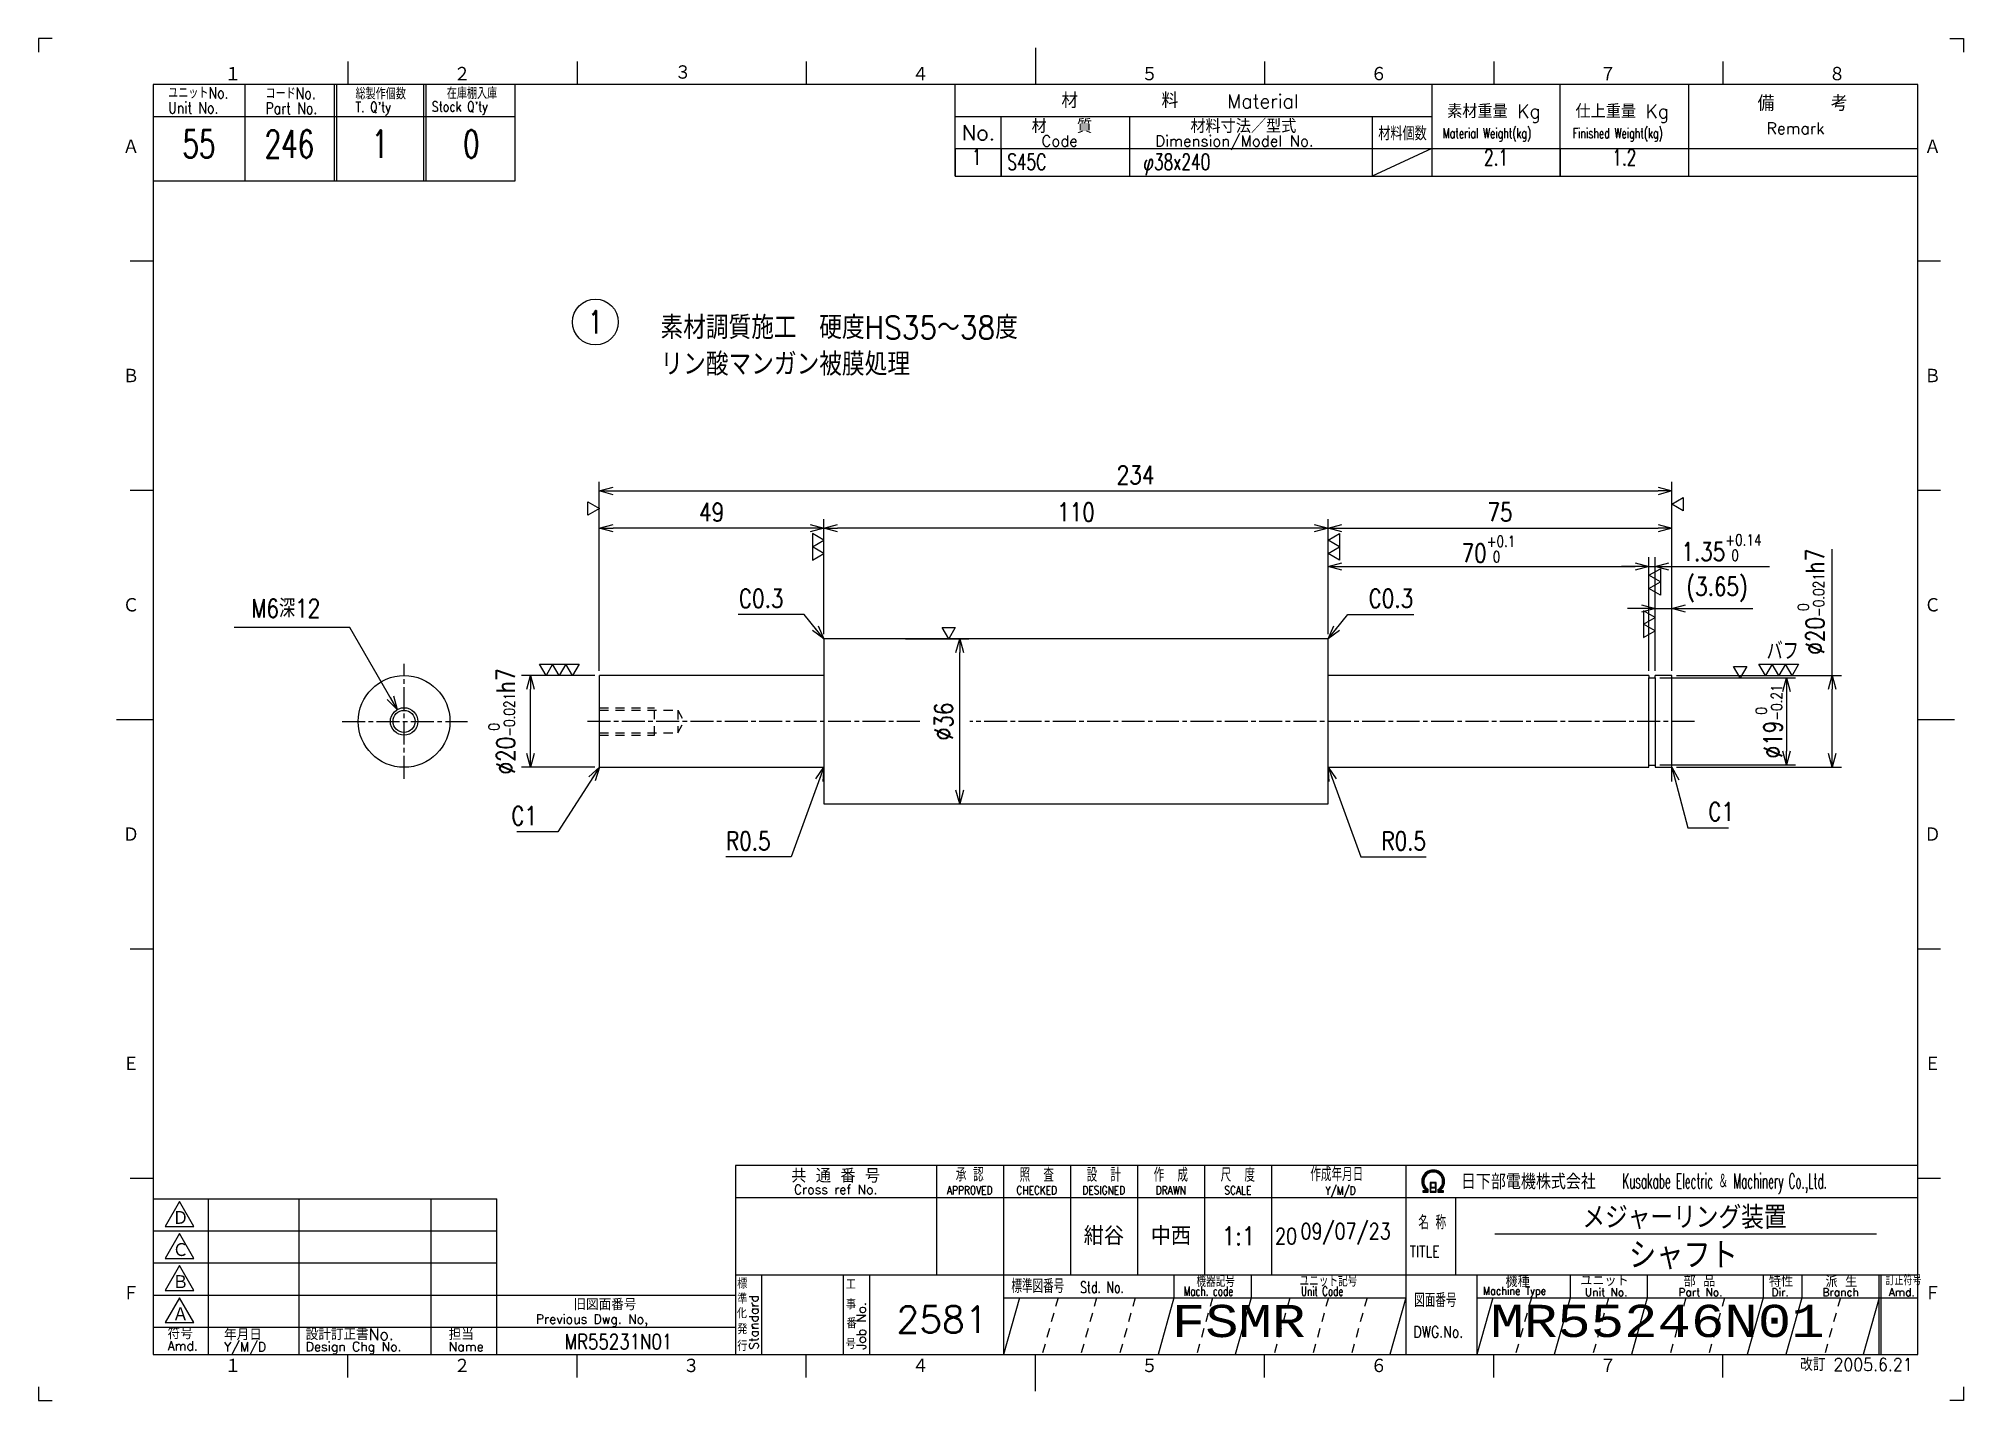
# Model space of a CAD drawing. Extents: x 0 to 420, y 0 to 297.
import ezdxf
from ezdxf.enums import TextEntityAlignment as Align

# ---------------------------------------------------------------- set-up
doc = ezdxf.new("R2010")
doc.units = 0
for name, pattern in [('GEN3A', [3.5, 2, -1.5]), ('GEN7A', [7.5, 5, -0.75, 1, -0.75]), ('HIDDEN2', [3.5, 2, -1.5])]:
    doc.linetypes.add(name, pattern=pattern)
doc.layers.get('0').update_dxf_attribs({"linetype": 'CONTINUOUS'})
doc.layers.get('DEFPOINTS').update_dxf_attribs({"linetype": 'CONTINUOUS'})
for name, color, linetype in [('2', 5, 'CONTINUOUS'), ('4', 3, 'CONTINUOUS'), ('5', 3, 'CONTINUOUS'), ('6', 52, 'CONTINUOUS'), ('7A', 4, 'GEN7A'), ('8', 1, 'CONTINUOUS'), ('9', 3, 'HIDDEN2'), ('RAHM2', 1, 'CONTINUOUS'), ('RAHM3', 52, 'CONTINUOUS')]:
    doc.layers.add(name, color=color, linetype=linetype)
doc.styles.add('DIMENSION', font='monotxt.shx', dxfattribs={"bigfont": 'bigfont.shx'})
doc.styles.get("Standard").update_dxf_attribs({"font": 'romans.shx', "width": 0.8, "bigfont": 'extfont.shx'})
doc.dimstyles.new('GEN-ISO', dxfattribs={"dimtxt": 4, "dimasz": 3, "dimexe": 2, "dimexo": 1, "dimgap": 1, "dimtad": 3, "dimdec": 3, "dimrnd": 0.001, "dimdsep": 46, "dimtxsty": 'Standard', "dimblk": 'OPEN30', "dimcen": 0, "dimclrt": 52, "dimadec": 0, "dimazin": 0, "dimtp": 0.1, "dimtm": 0.1, "dimtfac": 0.6, "dimtdec": 3, "dimtmove": 2, "dimatfit": 3, "dimldrblk": 'OPEN30', "dimfxl": 0, "dimarcsym": 0})

# ---------------------------------------------------------------- blocks, each defined once
blk = doc.blocks.new('1A3ﾌﾞﾋﾝ')
at = {"layer": 'RAHM2', "color": 5, "linetype": 'Continuous'}
for p, q in [((3, 297), (0, 297)), ((0, 297), (0, 294)), ((217.5, 295), (217.5, 287)), ((417, 297), (420, 297)), ((420, 297), (420, 294)), ((67.5, 292), (67.5, 287)), ((117.5, 292), (117.5, 287)), ((167.5, 292), (167.5, 287)), ((267.5, 292), (267.5, 287)), ((317.5, 292), (317.5, 287)), ((367.5, 292), (367.5, 287)), ((410, 287), (25, 287)), ((25, 287), (25, 10)), ((104, 266), (104, 287)), ((410, 10), (410, 287)), ((25, 266), (64.5, 266)), ((64.5, 266), (104, 266)), ((20, 248.5), (25, 248.5)), ((410, 248.5), (415, 248.5)), ((20, 198.5), (25, 198.5)), ((410, 198.5), (415, 198.5)), ((17, 148.5), (25, 148.5)), ((410, 148.5), (418, 148.5)), ((20, 98.5), (25, 98.5)), ((410, 98.5), (415, 98.5)), ((20, 48.5), (25, 48.5)), ((410, 48.5), (415, 48.5)), ((25, 10), (410, 10)), ((67.5, 5), (67.5, 10)), ((117.5, 5), (117.5, 10)), ((217.5, 2), (217.5, 10)), ((267.5, 5), (267.5, 10)), ((317.5, 5), (317.5, 10)), ((367.5, 5), (367.5, 10)), ((0, 3), (0, 0)), ((0, 0), (3, 0)), ((420, 0), (417, 0)), ((420, 3), (420, 0))]:
    blk.add_line(p, q, dxfattribs=at)
at = {"layer": 'RAHM2', "color": 7, "linetype": 'Continuous'}
for p, q in [((45, 287), (45, 266)), ((64.5, 287), (64.5, 266)), ((65, 287), (65, 266)), ((84, 287), (84, 266)), ((84.5, 287), (84.5, 266)), ((200, 267), (200, 287)), ((304, 287), (304, 267)), ((332, 267), (332, 287)), ((360, 287), (360, 267)), ((25, 280), (64.5, 280)), ((64.5, 280), (104, 280)), ((200, 280), (304, 280)), ((210, 267), (210, 280)), ((238, 280), (238, 267)), ((291, 280), (291, 267)), ((200, 273), (410, 273)), ((304, 273), (291, 267)), ((200, 267), (410, 267)), ((195.93, 51.26), (195.93, 27.42)), ((210.55, 51.26), (210.55, 10)), ((225.18, 51.26), (225.18, 27.42)), ((239.8, 51.26), (239.8, 27.42)), ((254.43, 51.26), (254.43, 27.42)), ((269.05, 51.26), (269.05, 27.42)), ((298.3, 51.26), (298.3, 10)), ((25, 44), (100, 44)), ((37, 44), (37, 10)), ((56.8, 44), (56.8, 10)), ((85.6, 44), (85.6, 10)), ((100, 10), (100, 44)), ((152.05, 44.26), (410, 44.26)), ((269.05, 44.26), (269.05, 27.42)), ((298.3, 44.26), (298.3, 44.26)), ((309.17, 44.26), (309.17, 27.42)), ((25, 37), (100, 37)), ((25, 30), (100, 30)), ((152.05, 27.42), (410, 27.42)), ((157.77, 27.42), (157.77, 10)), ((175.59, 27.42), (175.59, 10)), ((181.3, 27.42), (181.3, 10)), ((247.73, 27.42), (247.73, 22.42)), ((264.59, 27.42), (264.59, 22.42)), ((313.83, 27.42), (313.83, 10)), ((334.15, 27.42), (334.15, 22.42)), ((351, 27.42), (351, 22.42)), ((376.29, 27.42), (376.29, 22.42)), ((384.72, 27.42), (384.72, 22.42)), ((401.57, 10), (401.57, 27.42)), ((402.07, 10), (402.07, 27.42)), ((25, 23), (100, 23)), ((100, 23), (152.05, 23)), ((210.55, 22.42), (298.3, 22.42)), ((313.83, 22.42), (410, 22.42)), ((25, 16), (100, 16)), ((100, 16), (152.05, 16)), ((167.5, 5), (167.5, 10))]:
    blk.add_line(p, q, dxfattribs=at)
at = {"layer": 'RAHM2', "color": 3, "linetype": 'Continuous'}
for p, q in [((317.73, 36.35), (401.03, 36.35)), ((214.02, 22.42), (210.55, 10)), ((247.73, 22.42), (244.26, 10)), ((264.59, 22.42), (261.12, 10)), ((298.3, 22.42), (294.83, 10)), ((334.15, 22.42), (330.68, 10)), ((351, 22.42), (347.54, 10)), ((376.29, 22.42), (372.82, 10)), ((384.72, 22.42), (381.25, 10))]:
    blk.add_line(p, q, dxfattribs=at)
at = {"layer": 'RAHM2', "color": 3, "linetype": 'GEN3A'}
for p, q in [((222.44, 22.42), (218.98, 10)), ((230.87, 22.42), (227.41, 10)), ((239.3, 22.42), (235.84, 10)), ((256.16, 22.42), (252.69, 10)), ((273.01, 22.42), (269.55, 10)), ((281.44, 22.42), (277.98, 10)), ((289.87, 22.42), (286.41, 10)), ((325.72, 22.42), (322.25, 10)), ((342.57, 22.42), (339.11, 10)), ((359.43, 22.42), (355.97, 10)), ((367.86, 22.42), (364.39, 10)), ((393.14, 22.42), (389.68, 10))]:
    blk.add_line(p, q, dxfattribs=at)
at = {"layer": 'RAHM2', "color": 5, "linetype": 'Continuous'}
blk.add_lwpolyline([(410, 51.26), (152.05, 51.26), (152.05, 10)], dxfattribs=at)
at = {"layer": 'RAHM2', "color": 7, "linetype": 'Continuous'}
for points in [[(303.62, 47.51), (303.62, 45.4), (304.92, 45.4), (304.92, 47.51), (303.62, 47.51)], [(303.77, 47.36), (303.77, 46.53), (304.77, 46.53), (304.77, 47.36), (303.77, 47.36)], [(304.77, 46.38), (304.77, 45.55), (303.77, 45.55), (303.77, 46.38), (304.77, 46.38)], [(302.02, 45.4), (303.22, 45.4), (303.22, 46.01)], [(302.02, 45.58), (302.97, 45.58), (302.97, 45.91)], [(302.72, 45.82), (302.72, 45.75), (302.02, 45.75), (302.02, 45.4)], [(305.32, 45.98), (305.32, 45.4), (306.58, 45.4), (306.58, 45.75), (305.85, 45.75), (305.85, 45.8)], [(305.57, 45.87), (305.57, 45.58), (306.58, 45.58)]]:
    blk.add_lwpolyline(points, dxfattribs=at)
for points in [[(30.79, 43.41), (27.65, 37.97), (33.92, 37.97)], [(30.79, 36.41), (27.65, 30.97), (33.92, 30.97)], [(30.79, 29.41), (27.65, 23.97), (33.92, 23.97)], [(30.79, 22.41), (27.65, 16.97), (33.92, 16.97)]]:
    blk.add_lwpolyline(points, close=True, dxfattribs=at)
at = {"layer": 'RAHM2', "color": 3, "linetype": 'Continuous'}
for points in [[(317.29, 22.42), (313.83, 10)], [(401.57, 22.42), (401.57, 22.42), (398.11, 10)]]:
    blk.add_lwpolyline(points, dxfattribs=at)
at = {"layer": 'RAHM2', "color": 7, "linetype": 'Continuous'}
for radius, start, end in [(2.5, 308.2706, 230.8952), (2.28, 303.9949, 234.4013), (2.06, 299.8294, 238.4756)]:
    blk.add_arc((304.3, 47.76), radius, start, end, dxfattribs=at)
at = {"layer": '4', "width": 0.9}
blk.add_text('改訂 2005.6.21', height=2.8, dxfattribs=at).set_placement((408.91, 6.44), align=Align.RIGHT)
at = {"layer": 'RAHM2', "color": 5, "linetype": 'Continuous'}
for s, p in [('１', (40.6, 287.58)), ('２', (90.6, 287.58)), ('４', (190.6, 287.58)), ('５', (240.6, 287.58)), ('６', (290.6, 287.58)), ('７', (340.6, 287.58)), ('８', (390.6, 287.58)), ('Ａ', (18.36, 271.74)), ('Ａ', (411.44, 271.74)), ('Ｂ', (18.36, 221.74)), ('Ｂ', (411.44, 221.74)), ('Ｃ', (18.36, 171.74)), ('Ｃ', (411.44, 171.74)), ('Ｄ', (18.36, 121.74)), ('Ｄ', (411.44, 121.74)), ('Ｅ', (18.36, 71.74)), ('Ｅ', (411.44, 71.74)), ('Ｆ', (18.36, 21.74)), ('Ｆ', (411.44, 21.74)), ('１', (40.6, 5.87)), ('２', (90.6, 5.87)), ('３', (140.6, 5.87)), ('４', (190.6, 5.87)), ('５', (240.6, 5.87)), ('６', (290.6, 5.87)), ('７', (340.6, 5.87))]:
    blk.add_text(s, height=3.31, dxfattribs=at).set_placement(p)
blk.add_text('３', height=3.31, dxfattribs=at).set_placement((140.6, 289.58), align=Align.MIDDLE)
at = {"layer": 'RAHM2', "color": 7, "linetype": 'Continuous'}
for s, height, width, p in [('ユニットNo.', 2.5, 0.8, (28.29, 283.92)), ('コードNo.', 2.5, 0.8, (49.52, 283.81)), ('総製作個数', 2.5, 0.8, (69.17, 283.72)), ('在庫棚入庫', 2.5, 0.8, (89.08, 283.82)), ('Unit No.', 2.5, 0.8, (28.29, 280.64)), ('Part No.', 2.5, 0.8, (49.52, 280.53)), ("T. Q'ty", 2.2, 0.8, (69.17, 280.96)), ("Stock Q'ty", 2.2, 0.8, (85.8, 281.06)), ('材料個数', 3, 0.8, (292.32, 274.79)), ('Material Weight(kg)', 2.2, 0.68, (306.37, 275.25)), ('Finished Weight(kg)', 2.2, 0.68, (334.74, 275.25)), ('作成年月日', 3, 0.7, (277.49, 47.82)), ('Y/M/D', 1.8, 0.8, (280.79, 44.87)), ('Kusakabe Electric ＆ Machinery Co.,Ltd.', 3.3108, 0.5, (345.56, 46.19)), ('名 称', 3, 0.7, (301.06, 37.33)), ('20', 3.5, 0.8, (269.81, 34.08)), ('TITLE', 2.5, 0.8, (299.18, 31.25)), ('標準図番号', 3, 0.7, (212.26, 23.44)), ('Std. No.', 2.5, 0.7, (227.23, 23.44)), ('機器記号', 2.5, 0.7, (252.65, 24.77)), ('ユニット記号', 2.5, 0.7, (275.14, 24.85)), ('訂正符号', 2, 0.7, (403.01, 25.16)), ('Mach. code', 2, 0.7, (249.86, 22.83)), ('Unit Code', 2, 0.7, (275.45, 22.83)), ('図面番号', 3, 0.7, (300.15, 20.37)), ('Machine Type', 1.7, 0.9, (315.15, 23.05))]:
    blk.add_text(s, height=height, dxfattribs=dict(at, width=width)).set_placement(p)
for s, height, p in [('材\u3000\u3000\u3000\u3000\u3000料', 3.311, (223.18, 281.82)), ('Material', 3, (259.34, 281.82)), ('素材重量 Kg', 3, (307.35, 279.63)), ('仕上重量 Kg', 3, (335.35, 279.63)), ('備     考', 3.311, (375.08, 281.21)), ('No.', 3.311, (201.5, 274.82)), ('材\u3000\u3000質', 3, (216.68, 276.39)), ('材料寸法／型式', 3, (251.33, 276.39)), ('Remark', 2.5, (377.03, 276.16)), ('Code', 2.4, (218.82, 273.45)), ('Dimension/Model No.', 2.4, (243.65, 273.45)), ('Ｄ', 3.2, (29.23, 38.2)), ('Ｃ', 3.2, (29.23, 31.2)), ('Ｂ', 3.2, (29.23, 24.2)), ('標', 2, (152.44, 24.43)), ('工', 2, (176.15, 24.24)), ('機種', 2.4, (320.08, 24.76)), ('ユニット', 2.4, (336.39, 24.96)), ('部 品', 2.4, (358.93, 24.79)), ('特性', 2.4, (377.55, 24.78)), ('派 生', 2.4, (389.89, 24.72)), ('旧図面番号', 2.5, (116.71, 19.69)), ('準', 2, (152.47, 21.11)), ('事', 2, (176.17, 19.92)), ('Unit No.', 1.7, (337.39, 22.76)), ('Part No.', 1.7, (357.81, 22.76)), ('Dir.', 1.7, (378.09, 22.76)), ('Branch', 1.7, (389.24, 22.76)), ('Amd.', 1.7, (403.74, 22.76)), ('Ａ', 3.2, (29.23, 17.2)), ('Previous Dwg. No,', 2, (108.5, 16.75)), ('化', 2, (152.37, 17.95)), ('番', 2, (176.31, 15.76)), ('Amd.', 2, (28.17, 10.93)), ('符号', 2.5, (28.17, 13.37)), ('Y/M/D', 2, (40.49, 10.7)), ('年月日', 2.5, (40.49, 13.14)), ('設計訂正書No.', 2.5, (58.29, 13.18)), ('Design Chg No.', 2, (58.29, 10.75)), ('担当', 2.5, (89.5, 13.18)), ('Name', 2, (89.5, 10.75)), ('行', 2, (152.46, 10.82)), ('発', 2, (152.46, 14.47)), ('号', 2, (176.11, 11.28))]:
    blk.add_text(s, height=height, dxfattribs=at).set_placement(p)
for s, height, p in [('共 通 番 号', 3, (173.93, 49.14)), ('Cross ref No.', 2, (173.93, 46.01))]:
    blk.add_text(s, height=height, dxfattribs=at).set_placement(p, align=Align.MIDDLE)
for s, height, width, p in [('承 認', 3, 0.7, (203.18, 49.35)), ('照  査', 3, 0.7, (217.8, 49.35)), ('設  計', 3, 0.7, (232.43, 49.35)), ('作  成', 3, 0.7, (247.05, 49.35)), ('尺  度', 3, 0.7, (261.67, 49.35)), ('APPROVED', 1.8, 0.8, (203.18, 45.85)), ('CHECKED', 1.8, 0.8, (217.8, 45.85)), ('DESIGNED', 1.8, 0.8, (232.43, 45.85)), ('DRAWN', 1.8, 0.8, (247.05, 45.85)), ('SCALE', 1.8, 0.8, (261.67, 45.85)), ('DWG.No.', 2.5, 0.8, (305.41, 14.96))]:
    blk.add_text(s, height=height, dxfattribs=dict(at, width=width)).set_placement(p, align=Align.MIDDLE)
at = {"layer": 'RAHM2', "color": 7, "linetype": 'Continuous', "width": 0.844147}
blk.add_text('日下部電機株式会社', height=3.311, dxfattribs=at).set_placement((310.35, 46.06), (339.79, 46.06), align=Align.FIT)
at = {"layer": 'RAHM2', "color": 7, "linetype": 'Continuous'}
for s, p in [('Standard', (157.07, 11.05)), ('Job No.', (180.5, 11.05))]:
    blk.add_text(s, height=2, rotation=90, dxfattribs=at).set_placement(p)
at = {"layer": 'RAHM2', "color": 5, "linetype": 'Continuous', "width": 0.7}
for tag, p in [('HEADER3', (35, 274.01)), ('HEADER4', (54.75, 274)), ('HEADER15', (74.49, 274)), ('HEADER16', (94.43, 274))]:
    blk.add_attdef(tag, text='', height=6, dxfattribs=at).set_placement(p, align=Align.MIDDLE)
at = {"layer": 'RAHM2', "color": 7, "linetype": 'Continuous'}
blk.add_attdef('HEADER5', text='', height=2.5, dxfattribs=at).set_placement((63.69, 267.1), align=Align.BOTTOM_RIGHT)
for tag, height, width, p in [('HEADER1', 5, 0.9, (359.12, 40.15)), ('HEADER25', 3.2, 0.63, (46.91, 40.38)), ('HEADER23', 3.33, 0.8, (71.4, 40.2)), ('HEADER24', 3.5, 0.8, (92.57, 40.22)), ('HEADER7', 5, 0.8, (174.38, 35.8)), ('GEN-TITLE-SCA', 4, 0.85, (261.79, 35.85)), ('HEADER22', 3.2, 0.63, (46.91, 33.38)), ('HEADER20', 3.33, 0.8, (71.4, 33.2)), ('HEADER21', 3.5, 0.8, (92.57, 33.22)), ('HEADER2', 6, 0.9, (358.89, 31.68)), ('HEADER19', 3.2, 0.63, (46.91, 26.38)), ('HEADER17', 3.33, 0.8, (71.4, 26.2)), ('HEADER18', 3.5, 0.8, (92.57, 26.22)), ('HEADER11', 3.2, 0.63, (46.91, 19.38)), ('HEADER9', 3.33, 0.8, (71.4, 19.2)), ('HEADER10', 3.5, 0.8, (92.57, 19.22)), ('HEADER14', 3.31, 0.8, (126.54, 12.82))]:
    blk.add_attdef(tag, text='', height=height, dxfattribs=dict(at, width=width)).set_placement(p, align=Align.MIDDLE)
for tag, p in [('HEADER27', (232.45, 36.09)), ('HEADER26', (247.07, 36.09))]:
    blk.add_attdef(tag, text='', height=4, dxfattribs=at).set_placement(p, align=Align.MIDDLE)
at = {"layer": 'RAHM2', "color": 7, "linetype": 'Continuous', "width": 0.8}
blk.add_attdef('GEN-TITLE-DAT', text='', height=3.5, dxfattribs=at).set_placement((275.35, 34.1), align=Align.BOTTOM_LEFT)
at = {"layer": 'RAHM2', "color": 5, "linetype": 'Continuous'}
blk.add_attdef('HEADER6', text='', height=5.8, dxfattribs=at).set_placement((207.09, 13.03), align=Align.BOTTOM_RIGHT)
at = {"layer": 'RAHM2', "color": 5, "linetype": 'Continuous', "style": 'DIMENSION', "width": 1.2}
for tag, p in [('HEADER13', (213.56, 11.75)), ('HEADER12', (247.26, 11.72)), ('GEN-TITLE-DWG', (316.79, 11.74))]:
    blk.add_attdef(tag, text='', height=7.02, dxfattribs=at).set_placement(p, align=Align.BOTTOM_LEFT)
at = {"layer": 'RAHM2', "color": 5, "linetype": 'Continuous', "style": 'DIMENSION'}
blk.add_attdef('HEADER8', text='', height=7.02, dxfattribs=at).set_placement((408.58, 11.71), align=Align.BOTTOM_RIGHT)
blk = doc.blocks.new('_Open30')
at = {"color": 0, "linetype": 'ByBlock', "lineweight": -2}
for p, q in [((-1, 0.27), (0, 0)), ((0, 0), (-1, -0.27)), ((0, 0), (-1, 0))]:
    blk.add_line(p, q, dxfattribs=at)
blk = doc.blocks.new('*D4')
at = {"layer": '5', "color": 0, "lineweight": -2}
for p, q in [((281.36, 167.08), (281.36, 183.87)), ((284.36, 181.87), (348.36, 181.87)), ((351.36, 159.08), (351.36, 183.87))]:
    blk.add_line(p, q, dxfattribs=at)
at = {"layer": 'DEFPOINTS', "color": 0}
for p in [(351.36, 181.87), (281.36, 166.08), (351.36, 158.08)]:
    blk.add_point(p, dxfattribs=at)
at = {"layer": '5', "color": 0, "lineweight": -2, "xscale": 3, "yscale": 3, "zscale": 3, "rotation": 180}
blk.add_blockref('_Open30', (281.36, 181.87), dxfattribs=at)
at = {"layer": '5', "color": 0, "lineweight": -2, "xscale": 3, "yscale": 3, "zscale": 3}
blk.add_blockref('_Open30', (351.36, 181.87), dxfattribs=at)
at = {"layer": '5', "color": 52, "insert": (316.36, 185.67), "char_height": 4, "attachment_point": 5}
blk.add_mtext('70{\\H2.400000;\\S+0.1^  0;}', dxfattribs=at)
blk = doc.blocks.new('*D5')
at = {"layer": '5', "color": 0, "lineweight": -2}
for p, q in [((281.36, 167.08), (281.36, 192.22)), ((284.36, 190.22), (353.36, 190.22)), ((356.36, 159.08), (356.36, 192.22))]:
    blk.add_line(p, q, dxfattribs=at)
at = {"layer": 'DEFPOINTS', "color": 0}
for p in [(356.36, 190.22), (281.36, 166.08), (356.36, 158.08)]:
    blk.add_point(p, dxfattribs=at)
at = {"layer": '5', "color": 0, "lineweight": -2, "xscale": 3, "yscale": 3, "zscale": 3, "rotation": 180}
blk.add_blockref('_Open30', (281.36, 190.22), dxfattribs=at)
at = {"layer": '5', "color": 0, "lineweight": -2, "xscale": 3, "yscale": 3, "zscale": 3}
blk.add_blockref('_Open30', (356.36, 190.22), dxfattribs=at)
at = {"layer": '5', "color": 52, "insert": (318.86, 193.72), "char_height": 4, "attachment_point": 5}
blk.add_mtext('75', dxfattribs=at)
blk = doc.blocks.new('*D6')
at = {"layer": '5', "color": 0, "lineweight": -2}
for p, q in [((122.36, 159.08), (122.36, 200.33)), ((125.36, 198.33), (353.36, 198.33)), ((356.36, 159.08), (356.36, 200.33))]:
    blk.add_line(p, q, dxfattribs=at)
at = {"layer": 'DEFPOINTS', "color": 0}
for p in [(356.36, 198.33), (122.36, 158.08), (356.36, 158.08)]:
    blk.add_point(p, dxfattribs=at)
at = {"layer": '5', "color": 0, "lineweight": -2, "xscale": 3, "yscale": 3, "zscale": 3, "rotation": 180}
blk.add_blockref('_Open30', (122.36, 198.33), dxfattribs=at)
at = {"layer": '5', "color": 0, "lineweight": -2, "xscale": 3, "yscale": 3, "zscale": 3}
blk.add_blockref('_Open30', (356.36, 198.33), dxfattribs=at)
at = {"layer": '5', "color": 52, "insert": (239.36, 201.83), "char_height": 4, "attachment_point": 5}
blk.add_mtext('234', dxfattribs=at)
blk = doc.blocks.new('STDBUHIN')
at = {"color": 7}
for p, q in [((0, 0), (0, -6)), ((10, 0), (10, -6)), ((38, 0), (38, -6)), ((91, 0), (91, -6)), ((104, 0), (104, -6)), ((132, 0), (132, -6)), ((160, 0), (160, -6)), ((0, -6), (210, -6))]:
    blk.add_line(p, q, dxfattribs=at)
at = {"layer": 'RAHM3', "color": 7, "width": 0.9}
for tag, p in [('1GENST', (4.710911, -4.609434)), ('4GENST', (96.434633, -4.658422)), ('5GENST', (118, -4.729)), ('6GENST', (146, -4.729))]:
    blk.add_attdef(tag, text='', height=3.5, dxfattribs=at).set_placement(p, align=Align.BOTTOM_CENTER)
at = {"layer": 'RAHM3', "color": 7}
for tag, p, width in [('2GENST', (11.373533, -4.658422), 0.8), ('3GENST', (41.070972, -4.658422), 0.8), ('7GENST', (162.759538, -4.671383), 0.9)]:
    blk.add_attdef(tag, p, '', height=3.5, dxfattribs=dict(at, width=width))
blk = doc.blocks.new('*D7')
at = {"layer": '5', "color": 0, "lineweight": -2}
for p, q in [((121.36, 158.08), (105.36, 158.08)), ((107.36, 141.08), (107.36, 155.08)), ((121.36, 138.08), (105.36, 138.08))]:
    blk.add_line(p, q, dxfattribs=at)
at = {"layer": 'DEFPOINTS', "color": 0}
for p in [(107.36, 158.08), (122.36, 158.08), (122.36, 138.08)]:
    blk.add_point(p, dxfattribs=at)
at = {"layer": '5', "color": 0, "lineweight": -2, "xscale": 3, "yscale": 3, "zscale": 3}
for p, rotation in [((107.36, 158.08), 90), ((107.36, 138.08), 270)]:
    blk.add_blockref('_Open30', p, dxfattribs=dict(at, rotation=rotation))
at = {"layer": '5', "color": 52, "insert": (101.06, 148.08), "char_height": 4, "attachment_point": 5, "rotation": 90}
blk.add_mtext('%%c20{\\H2.400000;\\S 0^ -0.021;}h7', dxfattribs=at)
blk = doc.blocks.new('*D8')
at = {"layer": '5', "color": 0, "lineweight": -2}
for p, q in [((189.19, 166.08), (202.99, 166.08)), ((200.99, 133.08), (200.99, 163.08)), ((189.19, 130.08), (202.99, 130.08))]:
    blk.add_line(p, q, dxfattribs=at)
at = {"layer": 'DEFPOINTS', "color": 0}
for p in [(188.19, 166.08), (200.99, 166.08), (188.19, 130.08)]:
    blk.add_point(p, dxfattribs=at)
at = {"layer": '5', "color": 0, "lineweight": -2, "xscale": 3, "yscale": 3, "zscale": 3}
for p, rotation in [((200.99, 166.08), 90), ((200.99, 130.08), 270)]:
    blk.add_blockref('_Open30', p, dxfattribs=dict(at, rotation=rotation))
at = {"layer": '5', "color": 52, "insert": (197.49, 148.08), "char_height": 4, "attachment_point": 5, "rotation": 90}
blk.add_mtext('%%c36', dxfattribs=at)
blk = doc.blocks.new('*D9')
at = {"layer": '5', "color": 0, "lineweight": -2}
for p, q in [((122.36, 159.08), (122.36, 192.22)), ((168.36, 190.22), (125.36, 190.22)), ((171.36, 167.08), (171.36, 192.22))]:
    blk.add_line(p, q, dxfattribs=at)
at = {"layer": 'DEFPOINTS', "color": 0}
for p in [(122.36, 190.22), (171.36, 166.08), (122.36, 158.08)]:
    blk.add_point(p, dxfattribs=at)
at = {"layer": '5', "color": 0, "lineweight": -2, "xscale": 3, "yscale": 3, "zscale": 3, "rotation": 180}
blk.add_blockref('_Open30', (122.36, 190.22), dxfattribs=at)
at = {"layer": '5', "color": 0, "lineweight": -2, "xscale": 3, "yscale": 3, "zscale": 3}
blk.add_blockref('_Open30', (171.36, 190.22), dxfattribs=at)
at = {"layer": '5', "color": 52, "insert": (146.86, 193.72), "char_height": 4, "attachment_point": 5}
blk.add_mtext('49', dxfattribs=at)
blk = doc.blocks.new('*D10')
at = {"layer": '5', "color": 0, "lineweight": -2}
for p, q in [((171.36, 167.08), (171.36, 192.22)), ((278.36, 190.22), (174.36, 190.22)), ((281.36, 167.08), (281.36, 192.22))]:
    blk.add_line(p, q, dxfattribs=at)
at = {"layer": 'DEFPOINTS', "color": 0}
for p in [(171.36, 190.22), (171.36, 166.08), (281.36, 166.08)]:
    blk.add_point(p, dxfattribs=at)
at = {"layer": '5', "color": 0, "lineweight": -2, "xscale": 3, "yscale": 3, "zscale": 3, "rotation": 180}
blk.add_blockref('_Open30', (171.36, 190.22), dxfattribs=at)
at = {"layer": '5', "color": 0, "lineweight": -2, "xscale": 3, "yscale": 3, "zscale": 3}
blk.add_blockref('_Open30', (281.36, 190.22), dxfattribs=at)
at = {"layer": '5', "color": 52, "insert": (226.36, 193.72), "char_height": 4, "attachment_point": 5}
blk.add_mtext('110', dxfattribs=at)
blk = doc.blocks.new('GENBALLOON1')
blk.add_circle((0, 0), 5)
at = {"flags": 1}
blk.add_attdef('GEN_PARENT', text='', height=2.5, dxfattribs=at).set_placement((0, 0), align=Align.MIDDLE)
blk.add_attdef('REF_NO', text='', height=3.5).set_placement((0, 0), align=Align.MIDDLE)
at = {"color": 7, "flags": 1}
for tag, p in [('5GENINF', (6.43, 0.96)), ('6GENINF', (6.43, 0.63)), ('7GENINF', (6.43, 0.3)), ('8GENINF', (6.43, -0.04)), ('9GENINF', (6.43, -0.37)), ('3GENINF', (6.43, -2.34)), ('4GENINF', (6.43, -2.67)), ('10GENINF', (6.43, -0.7)), ('11GENINF', (6.43, -1)), ('12GENINF', (6.43, -1.34)), ('13GENINF', (6.43, -1.67)), ('14GENINF', (6.43, -2)), ('15GENINF', (6.43, -3)), ('16GENINF', (6.43, -3.34)), ('17GENINF', (6.43, -3.7)), ('18GENINF', (6.43, -4.04)), ('19GENINF', (6.43, -4.37)), ('20GENINF', (6.43, -4.7)), ('21GENINF', (6.43, -5.04)), ('22GENINF', (6.43, -5.37))]:
    blk.add_attdef(tag, p, '', height=0.2, dxfattribs=at)
blk = doc.blocks.new('*D11')
at = {"layer": '5', "color": 0, "lineweight": -2}
for p, q in [((353.71, 157.58), (383.36, 157.58)), ((381.36, 154.58), (381.36, 141.58)), ((353.71, 138.58), (383.36, 138.58))]:
    blk.add_line(p, q, dxfattribs=at)
at = {"layer": 'DEFPOINTS', "color": 0}
for p in [(352.71, 157.58), (352.71, 138.58), (381.36, 138.58)]:
    blk.add_point(p, dxfattribs=at)
at = {"layer": '5', "color": 0, "lineweight": -2, "xscale": 3, "yscale": 3, "zscale": 3}
for p, rotation in [((381.36, 157.58), 90), ((381.36, 138.58), 270)]:
    blk.add_blockref('_Open30', p, dxfattribs=dict(at, rotation=rotation))
at = {"layer": '5', "color": 52, "insert": (377.56, 148.08), "char_height": 4, "attachment_point": 5, "rotation": 90}
blk.add_mtext('%%c19{\\H2.400000;\\S 0^ -0.21;}', dxfattribs=at)
blk = doc.blocks.new('*D12')
at = {"layer": '5', "color": 0, "lineweight": -2}
for p, q in [((357.36, 158.08), (393.36, 158.08)), ((391.36, 141.08), (391.36, 155.08)), ((357.36, 138.08), (393.36, 138.08))]:
    blk.add_line(p, q, dxfattribs=at)
at = {"layer": 'DEFPOINTS', "color": 0}
for p in [(356.36, 158.08), (391.36, 158.08), (356.36, 138.08)]:
    blk.add_point(p, dxfattribs=at)
at = {"layer": '5', "color": 0, "lineweight": -2, "xscale": 3, "yscale": 3, "zscale": 3}
for p, rotation in [((391.36, 158.08), 90), ((391.36, 138.08), 270)]:
    blk.add_blockref('_Open30', p, dxfattribs=dict(at, rotation=rotation))
at = {"layer": '5', "color": 52, "insert": (386.73, 174.19), "char_height": 4, "attachment_point": 5, "rotation": 90}
blk.add_mtext('%%c20{\\H2.400000;\\S 0^ -0.021;}h7', dxfattribs=at)
blk = doc.blocks.new('*D13')
at = {"layer": '5', "color": 0, "lineweight": -2}
for p, q in [((348.36, 181.87), (345.36, 181.87)), ((351.36, 159.08), (351.36, 183.87)), ((351.36, 181.87), (352.71, 181.87)), ((352.71, 159.08), (352.71, 183.87)), ((355.71, 181.87), (358.71, 181.87))]:
    blk.add_line(p, q, dxfattribs=at)
at = {"layer": 'DEFPOINTS', "color": 0}
for p in [(352.71, 181.87), (351.36, 158.08), (352.71, 158.08)]:
    blk.add_point(p, dxfattribs=at)
at = {"layer": '5', "color": 0, "lineweight": -2, "xscale": 3, "yscale": 3, "zscale": 3}
blk.add_blockref('_Open30', (351.36, 181.87), dxfattribs=at)
at = {"layer": '5', "color": 0, "lineweight": -2, "xscale": 3, "yscale": 3, "zscale": 3, "rotation": 180}
blk.add_blockref('_Open30', (352.71, 181.87), dxfattribs=at)
at = {"layer": '5', "color": 52, "insert": (367.19, 185.98), "char_height": 4, "attachment_point": 5}
blk.add_mtext('1.35{\\H2.400000;\\S+0.14^  0;}', dxfattribs=at)
blk = doc.blocks.new('*D14')
at = {"layer": '5', "color": 0, "lineweight": -2}
for p, q in [((349.71, 172.68), (346.71, 172.68)), ((352.71, 159.08), (352.71, 174.68)), ((352.71, 172.68), (356.36, 172.68)), ((356.36, 159.08), (356.36, 174.68)), ((359.36, 172.68), (362.36, 172.68))]:
    blk.add_line(p, q, dxfattribs=at)
at = {"layer": 'DEFPOINTS', "color": 0}
for p in [(356.36, 172.68), (352.71, 158.08), (356.36, 158.08)]:
    blk.add_point(p, dxfattribs=at)
at = {"layer": '5', "color": 0, "lineweight": -2, "xscale": 3, "yscale": 3, "zscale": 3}
blk.add_blockref('_Open30', (352.71, 172.68), dxfattribs=at)
at = {"layer": '5', "color": 0, "lineweight": -2, "xscale": 3, "yscale": 3, "zscale": 3, "rotation": 180}
blk.add_blockref('_Open30', (356.36, 172.68), dxfattribs=at)
at = {"layer": '5', "color": 52, "insert": (366.22, 176.85), "char_height": 4, "attachment_point": 5}
blk.add_mtext('(3.65)', dxfattribs=at)

msp = doc.modelspace()

# ---------------------------------------------------------------- linework, layer by layer
at = {"layer": '2'}
for p, q in [((122.3643, 138.076), (122.3643, 158.076)), ((171.3643, 158.076), (171.3643, 138.076)), ((281.3643, 138.076), (281.3643, 158.076)), ((351.3643, 138.576), (351.3643, 157.576)), ((352.7143, 157.576), (352.7143, 138.576))]:
    msp.add_line(p, q, dxfattribs=at)
for points in [[(351.3643, 158.076), (281.3643, 158.076), (281.3643, 166.076), (171.3643, 166.076), (171.3643, 158.076), (122.3643, 158.076)], [(351.3643, 158.076), (351.3643, 157.576), (352.7143, 157.576), (352.7143, 158.076)], [(356.3643, 138.076), (356.3643, 158.076), (352.7143, 158.076)], [(122.3643, 138.076), (171.3643, 138.076), (171.3643, 130.076), (281.3643, 130.076), (281.3643, 138.076), (351.3643, 138.076)], [(351.3643, 138.076), (351.3643, 138.576), (352.7143, 138.576), (352.7143, 138.076)], [(352.7143, 138.076), (356.3643, 138.076)]]:
    msp.add_lwpolyline(points, dxfattribs=at)
for radius in [10, 2.4]:
    msp.add_circle((79.7683, 148.076), radius, dxfattribs=at)
at = {"layer": '4'}
msp.add_circle((79.7683, 148.076), 3, dxfattribs=at)
at = {"layer": '5'}
for p, q in [((391.3643, 158.076), (391.3643, 185.6744)), ((357.7143, 181.8681), (377.7081, 181.8681)), ((361.3643, 172.6773), (374.008, 172.6773)), ((67.9536, 168.5397), (42.6957, 168.5397))]:
    msp.add_line(p, q, dxfattribs=at)
at = {"layer": '7A'}
for p, q in [((79.7683, 135.5558), (79.7683, 160.6378)), ((66.2726, 148.076), (93.6257, 148.076)), ((192.2708, 148.076), (119.6091, 148.076)), ((361.3286, 148.076), (203.2334, 148.076))]:
    msp.add_line(p, q, dxfattribs=at)
at = {"layer": '8'}
for points in [[(122.3643, 194.5146), (119.8643, 193.0716), (119.8643, 195.9586), (122.3643, 194.5156)], [(356.3643, 195.4702), (358.8643, 196.9132), (358.8643, 194.0262), (356.3643, 195.4692)], [(171.3643, 187.5944), (168.8643, 189.0374), (168.8643, 186.1504), (171.3643, 187.5934)], [(281.3643, 187.5944), (283.8643, 189.0374), (283.8643, 186.1504), (281.3643, 187.5934)], [(171.3643, 184.7074), (168.8643, 186.1504), (168.8643, 183.2634), (171.3643, 184.7064)], [(281.3643, 184.7074), (283.8643, 186.1504), (283.8643, 183.2634), (281.3643, 184.7064)], [(351.3643, 179.9488), (353.8643, 181.3918), (353.8643, 178.5048), (351.3643, 179.9478)], [(351.3643, 177.0618), (353.8643, 178.5048), (353.8643, 175.6178), (351.3643, 177.0608)], [(198.5909, 166.076), (197.1479, 168.576), (200.0349, 168.576), (198.5919, 166.076)], [(352.7143, 170.7311), (350.2143, 172.1741), (350.2143, 169.2871), (352.7143, 170.7301)], [(352.7143, 167.8441), (350.2143, 169.2871), (350.2143, 166.4001), (352.7143, 167.8431)], [(110.7352, 158.076), (109.2922, 160.576), (112.1792, 160.576), (110.7362, 158.076)], [(113.6222, 158.076), (112.1792, 160.576), (115.0662, 160.576), (113.6232, 158.076)], [(116.5092, 158.076), (115.0662, 160.576), (117.9532, 160.576), (116.5102, 158.076)], [(371.2531, 157.576), (369.8101, 160.076), (372.6971, 160.076), (371.2541, 157.576)], [(376.8169, 158.076), (375.3739, 160.576), (378.2609, 160.576), (376.8179, 158.076)], [(379.7039, 158.076), (378.2609, 160.576), (381.1479, 160.576), (379.7049, 158.076)], [(382.5909, 158.076), (381.1479, 160.576), (384.0349, 160.576), (382.5919, 158.076)]]:
    msp.add_lwpolyline(points, close=True, dxfattribs=at)
at = {"layer": '9'}
for p, q in [((122.3643, 151.076), (134.3643, 151.076)), ((122.3643, 150.5345), (139.4643, 150.5345)), ((134.3643, 145.076), (134.3643, 151.076)), ((139.4643, 150.5345), (140.8838, 148.076)), ((139.4643, 150.5345), (139.4643, 145.6175)), ((139.4643, 145.6175), (140.8838, 148.076)), ((122.3643, 145.6175), (139.4643, 145.6175)), ((122.3643, 145.076), (134.3643, 145.076))]:
    msp.add_line(p, q, dxfattribs=at)

# ---------------------------------------------------------------- block references
at = {"layer": '2'}
msp.add_blockref('1A3ﾌﾞﾋﾝ', (0, 0), dxfattribs=at).add_auto_attribs({'GEN-TITLE-DWG': 'MR55246N01', 'GEN-TITLE-DAT': '09/07/23', 'GEN-TITLE-SCA': '1:1', 'HEADER1': 'メジャーリング装置', 'HEADER2': 'シャフト', 'HEADER3': '55', 'HEADER4': '246', 'HEADER6': '2581', 'HEADER12': 'FSMR', 'HEADER14': 'MR55231N01', 'HEADER15': '1', 'HEADER16': '0', 'HEADER27': '紺谷', 'HEADER26': '中西'})
at = {"layer": '5'}
ref = msp.add_blockref('GENBALLOON1', (121.5068, 235.1786), dxfattribs=at)
ref.add_attrib('REF_NO', '1', dxfattribs={"color": 7, "height": 5, "width": 0.7}).set_placement((121.5068, 235.1786), align=Align.MIDDLE_CENTER)
at = {"layer": 'RAHM2'}
ref = msp.add_blockref('STDBUHIN', (200, 273), dxfattribs=at)
ref.add_attrib('1GENST', '1', dxfattribs={"layer": 'RAHM3', "color": 7, "height": 3.5, "width": 0.7}).set_placement((204.711, 268.3906), align=Align.BOTTOM_CENTER)
ref.add_attrib('2GENST', 'S45C', (211.3736, 268.3416), dxfattribs={"layer": 'RAHM3', "color": 7, "height": 3.5, "width": 0.7})
ref.add_attrib('3GENST', 'φ38x240', (241.071, 268.3416), dxfattribs={"layer": 'RAHM3', "color": 7, "height": 3.5, "width": 0.7})
ref.add_attrib('5GENST', '2.1', dxfattribs={"layer": 'RAHM3', "color": 7, "height": 3.5, "width": 0.7}).set_placement((318, 268.271), align=Align.BOTTOM_CENTER)
ref.add_attrib('6GENST', '1.2', dxfattribs={"layer": 'RAHM3', "color": 7, "height": 3.5, "width": 0.7}).set_placement((346, 268.271), align=Align.BOTTOM_CENTER)

# ---------------------------------------------------------------- texts
at = {"layer": '5', "color": 52, "char_height": 4}
for s, insert, attachment_point in [('C0.3', (162.5348, 174.9056), 6), ('C0.3', (290.1939, 174.9056), 4), ('C1', (364.3196, 128.3953), 4), ('C1', (108.7812, 127.4929), 6), ('R0.5', (159.729, 122.021), 6), ('R0.5', (292.9997, 122.021), 4)]:
    msp.add_mtext(s, dxfattribs=dict(at, insert=insert, attachment_point=attachment_point))
at = {"layer": '6'}
for s, height, width, p in [('素材調質施工\u3000硬度HS35～38度', 5, 0.9, (135.7036, 231.4845)), ('リン酸マンガン被膜処理', 5, 0.9, (135.7036, 223.4845)), ('M6深12', 4, 0.8, (46.4436, 170.7392)), ('バフ', 4, 0.8, (377.0343, 161.4219))]:
    msp.add_text(s, height=height, dxfattribs=dict(at, width=width)).set_placement(p)

# ---------------------------------------------------------------- dimensions: what is measured, and where the dimension line sits
at = {"layer": '5'}
for base, p1, p2, override, picture, middle in [((356.3643, 198.3316), (122.3643, 158.076), (356.3643, 158.076), {"dimgap": 1.5, "dimtm": 0}, '*D6', (239.3643, 201.8316)), ((122.3643, 190.2213), (171.3643, 166.076), (122.3643, 158.076), {"dimgap": 1.5, "dimtm": 0}, '*D9', (146.8643, 193.7213)), ((171.3643, 190.2213), (281.3643, 166.076), (171.3643, 166.076), {"dimgap": 1.5, "dimtm": 0}, '*D10', (226.3643, 193.7213)), ((356.3643, 190.2213), (281.3643, 166.076), (356.3643, 158.076), {"dimgap": 1.5, "dimtm": 0}, '*D5', (318.8643, 193.7213)), ((351.3643, 181.8681), (281.3643, 166.076), (351.3643, 158.076), {"dimtol": 1, "dimtm": 0}, '*D4', (316.3643, 185.6681))]:
    dim = msp.add_linear_dim(base=base, p1=p1, p2=p2, dimstyle='GEN-ISO', override=override, dxfattribs=at)
    dim.commit()
    dim.dimension.update_dxf_attribs({"geometry": picture, "text_midpoint": middle})
dim = msp.add_linear_dim(base=(352.7143, 181.8681), p1=(351.3643, 158.076), p2=(352.7143, 158.076), dimstyle='GEN-ISO', override={"dimtol": 1, "dimtp": 0.14, "dimtm": 0}, dxfattribs=at)
dim.commit()
dim.dimension.update_dxf_attribs({"geometry": '*D13', "text_midpoint": (367.192, 185.9765), "dimtype": 160})
dim = msp.add_linear_dim(base=(391.3643, 158.076), p1=(356.3643, 138.076), p2=(356.3643, 158.076), angle=90, text='%%c<>h7', dimstyle='GEN-ISO', override={"dimtol": 1, "dimtp": 0, "dimtm": 0.021}, dxfattribs=at)
dim.commit()
dim.dimension.update_dxf_attribs({"geometry": '*D12', "text_midpoint": (386.7289, 174.1915), "dimtype": 160})
dim = msp.add_linear_dim(base=(356.3643, 172.6773), p1=(352.7143, 158.076), p2=(356.3643, 158.076), text='(<>)', dimstyle='GEN-ISO', override={"dimgap": 1.5, "dimtm": 0}, dxfattribs=at)
dim.commit()
dim.dimension.update_dxf_attribs({"geometry": '*D14', "text_midpoint": (366.2183, 176.8456), "dimtype": 160})
for base, p1, p2, text, override, picture, middle in [((200.9887, 166.076), (188.1922, 130.076), (188.1922, 166.076), '%%c<>', {"dimgap": 1.5, "dimtm": 0}, '*D8', (197.4887, 148.076)), ((107.3643, 158.076), (122.3643, 138.076), (122.3643, 158.076), '%%c<>h7', {"dimtol": 1, "dimtp": 0, "dimtm": 0.021}, '*D7', (101.0643, 148.076)), ((381.3643, 138.576), (352.7143, 157.576), (352.7143, 138.576), '%%c<>', {"dimtol": 1, "dimtp": 0, "dimtm": 0.21}, '*D11', (377.5643, 148.076))]:
    dim = msp.add_linear_dim(base=base, p1=p1, p2=p2, angle=90, text=text, dimstyle='GEN-ISO', override=override, dxfattribs=at)
    dim.commit()
    dim.dimension.update_dxf_attribs({"geometry": picture, "text_midpoint": middle})

# ---------------------------------------------------------------- leaders
msp.add_leader([(78.2683, 150.6741), (67.9536, 168.5397)], dimstyle='GEN-ISO', dxfattribs=at)
at = {"layer": '5', "annotation_type": 0, "has_hookline": 1}
for points, hookline_direction, text_width in [([(171.3643, 166.076), (167.0348, 171.4056), (164.0348, 171.4056)], 1, 9.9048), ([(281.3643, 166.076), (285.6939, 171.4056), (288.6939, 171.4056)], 0, 9.9048), ([(122.3643, 138.076), (113.2812, 123.9929), (110.2812, 123.9929)], 1, 4.419), ([(171.3643, 138.076), (164.229, 118.521), (161.229, 118.521)], 1, 9.7524), ([(281.3643, 138.076), (288.4997, 118.521), (291.4997, 118.521)], 0, 9.7524), ([(356.3643, 138.076), (359.8196, 124.8953), (362.8196, 124.8953)], 0, 4.419)]:
    msp.add_leader(points, dimstyle='GEN-ISO', override={"dimgap": 1.5, "dimtm": 0}, dxfattribs=dict(at, hookline_direction=hookline_direction, text_width=text_width))

doc.saveas('drawing.dxf')
